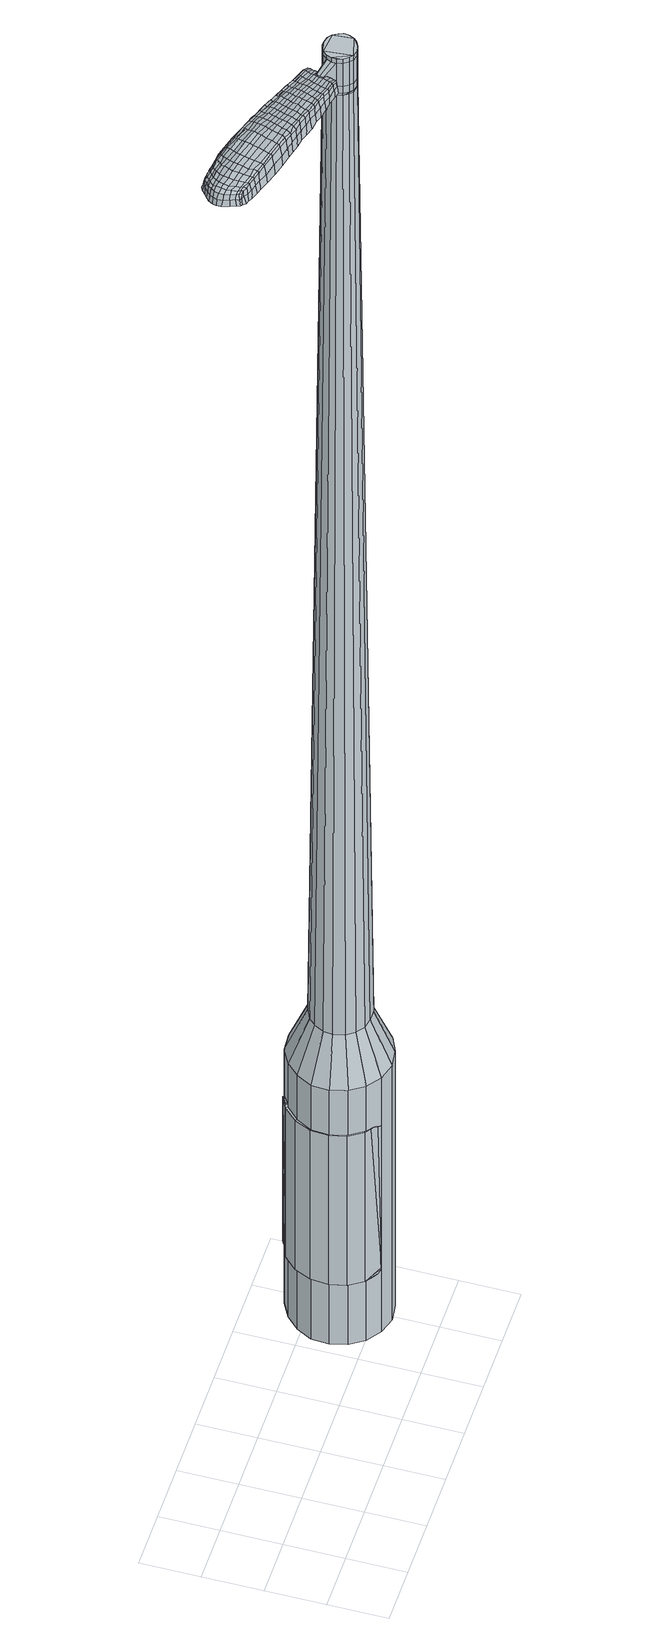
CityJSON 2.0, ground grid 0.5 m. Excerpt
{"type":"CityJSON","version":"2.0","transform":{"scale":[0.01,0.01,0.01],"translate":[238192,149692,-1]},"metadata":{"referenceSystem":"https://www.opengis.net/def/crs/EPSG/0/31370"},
"CityObjects":{
"object1":{"type":"GenericCityObject","attributes":{"cluster":988,"mean_distance_to_centroid":0.273,"new_centroid_x":238194.53,"new_centroid_y":149692.81,"mean_distance_to_camera":8.4,"H1":1.35,"H2":-0.519,"Z_final":111.22,"cluster2":-1,"proj_x":238195.06,"proj_y":149690.89,"id_line":48023,"bearing_l":74.72,"distance":1.99,"orientation":"left","G_obj":164.72},"geometry":[{"type":"MultiSurface","lod":"2","boundaries":[[[0,1,2,3]],[[1,4,5,2]],[[4,6,7,5]],[[6,8,9,7]],[[8,10,11,9]],[[10,12,13,11]],[[12,14,15,13]],[[14,16,17,15]],[[16,18,19,17]],[[18,20,21,19]],[[20,22,23,21]],[[22,24,25,23]],[[24,26,27,25]],[[26,28,29,27]],[[28,30,31,29]],[[30,32,33,31]],[[32,34,35,33]],[[34,0,3,35]],[[36,37,38,39]],[[38,40,41,42]],[[41,43,42]],[[42,44,45,46]],[[45,47,46]],[[46,48,49,50]],[[49,51,50]],[[42,46,50,38]],[[50,52,39,38]],[[53,36,39]],[[2,5,7,35]],[[7,9,11,15]],[[11,13,15]],[[15,17,19,23]],[[19,21,23]],[[23,25,27,31]],[[27,29,31]],[[15,23,31,7]],[[31,33,35,7]],[[3,2,35]],[[1,0,54,55]],[[0,34,56,54]],[[34,32,57,56]],[[32,30,58,57]],[[30,28,59,58]],[[28,26,60,59]],[[26,24,61,60]],[[24,22,62,61]],[[22,20,63,62]],[[20,18,64,63]],[[18,16,65,64]],[[16,14,66,65]],[[14,12,67,66]],[[12,10,68,67]],[[10,8,69,68]],[[8,6,70,69]],[[6,4,71,70]],[[4,1,55,71]],[[55,54,72,73]],[[54,56,74,72]],[[56,57,75,74]],[[57,58,76,75]],[[58,59,77,76]],[[59,60,78,77]],[[60,61,79,78]],[[61,62,80,79]],[[62,63,81,80]],[[63,64,82,81]],[[64,65,83,82]],[[65,66,84,83]],[[66,67,85,84]],[[67,68,86,85]],[[68,69,87,86]],[[69,70,88,87]],[[70,71,89,88]],[[71,55,73,89]],[[90,91,92,93]],[[74,94,91,90]],[[75,95,94,74]],[[96,97,95,75]],[[98,99,97,96]],[[100,101,99,98]],[[102,103,101,100]],[[104,105,103,102]],[[81,106,105,104]],[[82,107,106,81]],[[108,109,107,82]],[[84,110,109,108]],[[111,112,110,84]],[[113,114,112,111]],[[115,116,114,113]],[[117,118,116,115]],[[119,120,118,117]],[[93,92,120,119]],[[121,122,123,124]],[[125,121,124,126]],[[127,125,126,128]],[[129,127,128,130]],[[131,129,130,132]],[[133,131,132,134]],[[135,133,134,136]],[[137,135,136,138]],[[139,137,138,140]],[[141,139,140,142]],[[143,141,142,144]],[[145,143,144,146]],[[147,145,146,148]],[[149,147,148,150]],[[151,149,150,152]],[[153,151,152,154]],[[73,72,90,93]],[[72,74,90]],[[76,96,75]],[[76,77,98,96]],[[77,78,100,98]],[[78,79,102,100]],[[79,80,104,102]],[[80,81,104]],[[83,108,82]],[[83,84,108]],[[85,111,84]],[[85,86,113,111]],[[86,87,115,113]],[[87,88,117,115]],[[88,89,119,117]],[[89,73,93,119]],[[155,156,92,91]],[[156,157,120,92]],[[157,158,118,120]],[[158,159,116,118]],[[159,160,114,116]],[[160,161,112,114]],[[161,110,112]],[[162,109,110]],[[162,107,109]],[[163,105,106]],[[163,164,103,105]],[[164,165,101,103]],[[165,166,99,101]],[[166,167,97,99]],[[167,95,97]],[[155,91,94]],[[39,52,153,168]],[[156,155,169,154]],[[53,39,168,122]],[[155,94,123,169]],[[36,53,122,121]],[[94,95,124,123]],[[37,36,121,125]],[[95,167,126,124]],[[38,37,125,127]],[[167,166,128,126]],[[40,38,127,129]],[[166,165,130,128]],[[41,40,129,131]],[[165,164,132,130]],[[43,41,131,133]],[[164,163,134,132]],[[42,43,133,135]],[[163,106,136,134]],[[44,42,135,137]],[[106,107,138,136]],[[45,44,137,139]],[[107,162,140,138]],[[47,45,139,141]],[[162,110,142,140]],[[46,47,141,143]],[[110,161,144,142]],[[48,46,143,145]],[[161,160,146,144]],[[49,48,145,147]],[[160,159,148,146]],[[51,49,147,149]],[[159,158,150,148]],[[50,51,149,151]],[[158,157,152,150]],[[52,50,151,153]],[[157,156,154,152]],[[153,154,170,171]],[[154,169,172,170]],[[169,123,173,172]],[[123,122,174,173]],[[122,168,175,174]],[[168,153,171,175]],[[176,177,178,179]],[[180,176,179,181]],[[176,180,182,183]],[[177,176,183,184]],[[185,186,187,188]],[[189,185,188,190]],[[185,189,191,192]],[[186,185,192,193]],[[194,195,196,197]],[[198,194,197,199]],[[194,198,200,201]],[[195,194,201,202]],[[203,204,205,206]],[[207,203,206,208]],[[203,207,209,210]],[[204,203,210,211]],[[212,213,214,215]],[[216,212,215,217]],[[212,216,218,219]],[[213,212,219,220]],[[221,222,223,224]],[[225,221,224,226]],[[221,225,227,228]],[[222,221,228,229]],[[230,231,232,233]],[[222,230,233,223]],[[230,222,229,234]],[[231,230,234,235]],[[236,237,238,239]],[[231,236,239,232]],[[236,231,235,240]],[[237,236,240,241]],[[242,180,181,243]],[[237,242,243,238]],[[242,237,241,244]],[[180,242,244,182]],[[245,246,247,248]],[[249,245,248,250]],[[245,249,251,252]],[[246,245,252,253]],[[254,255,256,257]],[[246,254,257,247]],[[254,246,253,258]],[[255,254,258,259]],[[260,261,262,263]],[[255,260,263,256]],[[260,255,259,264]],[[261,260,264,265]],[[266,267,268,269]],[[261,266,269,262]],[[266,261,265,270]],[[267,266,270,271]],[[272,177,184,273]],[[267,272,273,268]],[[272,267,271,274]],[[177,272,274,178]],[[275,276,277,278]],[[279,275,278,280]],[[275,279,281,282]],[[276,275,282,283]],[[284,285,286,287]],[[276,284,287,277]],[[284,276,283,288]],[[285,284,288,289]],[[290,291,292,293]],[[285,290,293,286]],[[290,285,289,294]],[[291,290,294,295]],[[296,189,190,297]],[[291,296,297,292]],[[296,291,295,298]],[[189,296,298,191]],[[299,300,301,302]],[[303,299,302,304]],[[299,303,305,306]],[[300,299,306,307]],[[308,309,310,311]],[[300,308,311,301]],[[308,300,307,312]],[[309,308,312,313]],[[314,315,316,317]],[[309,314,317,310]],[[314,309,313,318]],[[315,314,318,319]],[[320,321,322,323]],[[315,320,323,316]],[[320,315,319,324]],[[321,320,324,325]],[[326,186,193,327]],[[321,326,327,322]],[[326,321,325,328]],[[186,326,328,187]],[[329,215,214,330]],[[331,329,330,332]],[[329,331,333,334]],[[215,329,334,217]],[[335,331,332,336]],[[337,335,336,338]],[[335,337,339,340]],[[331,335,340,333]],[[341,337,338,342]],[[343,341,342,344]],[[341,343,345,346]],[[337,341,346,339]],[[347,343,344,348]],[[349,347,348,350]],[[347,349,351,352]],[[343,347,352,345]],[[353,349,350,354]],[[204,353,354,205]],[[353,204,211,355]],[[349,353,355,351]],[[356,357,202,201]],[[358,356,201,200]],[[356,358,359,360]],[[357,356,360,361]],[[362,363,361,360]],[[364,362,360,359]],[[362,364,365,366]],[[363,362,366,367]],[[368,369,367,366]],[[370,368,366,365]],[[368,370,371,372]],[[369,368,372,373]],[[374,375,373,372]],[[376,374,372,371]],[[374,376,209,207]],[[375,374,207,208]],[[377,378,379,380]],[[279,377,380,281]],[[377,279,280,381]],[[378,377,381,382]],[[383,198,199,384]],[[378,383,384,379]],[[383,378,382,385]],[[198,383,385,200]],[[386,387,388,389]],[[225,386,389,227]],[[386,225,226,390]],[[387,386,390,391]],[[392,393,394,395]],[[387,392,395,388]],[[392,387,391,396]],[[393,392,396,397]],[[398,195,202,399]],[[393,398,399,394]],[[398,393,397,400]],[[195,398,400,196]],[[401,402,403,404]],[[183,401,404,184]],[[401,183,182,405]],[[402,401,405,406]],[[407,408,409,410]],[[402,407,410,403]],[[407,402,406,411]],[[408,407,411,412]],[[413,206,205,414]],[[408,413,414,409]],[[413,408,412,415]],[[206,413,415,208]],[[416,417,418,419]],[[188,416,419,190]],[[416,188,187,420]],[[417,416,420,421]],[[422,210,209,423]],[[417,422,423,418]],[[422,417,421,424]],[[210,422,424,211]],[[425,426,427,428]],[[303,425,428,305]],[[425,303,304,429]],[[426,425,429,430]],[[431,216,217,432]],[[426,431,432,427]],[[431,426,430,433]],[[216,431,433,218]],[[434,435,436,437]],[[249,434,437,251]],[[434,249,250,438]],[[435,434,438,439]],[[440,441,442,443]],[[435,440,443,436]],[[440,435,439,444]],[[441,440,444,445]],[[446,213,220,447]],[[441,446,447,442]],[[446,441,445,448]],[[213,446,448,214]],[[449,450,439,438]],[[248,449,438,250]],[[449,248,247,451]],[[450,449,451,452]],[[453,454,445,444]],[[450,453,444,439]],[[453,450,452,455]],[[454,453,455,456]],[[457,330,214,448]],[[454,457,448,445]],[[457,454,456,458]],[[330,457,458,332]],[[459,460,461,462]],[[306,459,462,307]],[[459,306,305,428]],[[460,459,428,427]],[[463,334,333,464]],[[460,463,464,461]],[[463,460,427,432]],[[334,463,432,217]],[[465,466,452,451]],[[257,465,451,247]],[[465,257,256,467]],[[466,465,467,468]],[[469,470,456,455]],[[466,469,455,452]],[[469,466,468,471]],[[470,469,471,472]],[[473,336,332,458]],[[470,473,458,456]],[[473,470,472,474]],[[336,473,474,338]],[[475,476,477,478]],[[312,475,478,313]],[[475,312,307,462]],[[476,475,462,461]],[[479,340,339,480]],[[476,479,480,477]],[[479,476,461,464]],[[340,479,464,333]],[[481,482,468,467]],[[263,481,467,256]],[[481,263,262,483]],[[482,481,483,484]],[[485,486,472,471]],[[482,485,471,468]],[[485,482,484,487]],[[486,485,487,488]],[[489,342,338,474]],[[486,489,474,472]],[[489,486,488,490]],[[342,489,490,344]],[[491,492,493,494]],[[318,491,494,319]],[[491,318,313,478]],[[492,491,478,477]],[[495,346,345,496]],[[492,495,496,493]],[[495,492,477,480]],[[346,495,480,339]],[[497,498,484,483]],[[269,497,483,262]],[[497,269,268,499]],[[498,497,499,500]],[[501,502,488,487]],[[498,501,487,484]],[[501,498,500,503]],[[502,501,503,504]],[[505,348,344,490]],[[502,505,490,488]],[[505,502,504,506]],[[348,505,506,350]],[[507,508,509,510]],[[324,507,510,325]],[[507,324,319,494]],[[508,507,494,493]],[[511,352,351,512]],[[508,511,512,509]],[[511,508,493,496]],[[352,511,496,345]],[[513,514,500,499]],[[273,513,499,268]],[[513,273,184,404]],[[514,513,404,403]],[[515,516,504,503]],[[514,515,503,500]],[[515,514,403,410]],[[516,515,410,409]],[[517,354,350,506]],[[516,517,506,504]],[[517,516,409,414]],[[354,517,414,205]],[[518,519,421,420]],[[328,518,420,187]],[[518,328,325,510]],[[519,518,510,509]],[[520,355,211,424]],[[519,520,424,421]],[[520,519,509,512]],[[355,520,512,351]],[[521,522,382,381]],[[278,521,381,280]],[[521,278,277,523]],[[522,521,523,524]],[[525,358,200,385]],[[522,525,385,382]],[[525,522,524,526]],[[358,525,526,359]],[[527,528,529,530]],[[228,527,530,229]],[[527,228,227,389]],[[528,527,389,388]],[[531,532,533,534]],[[528,531,534,529]],[[531,528,388,395]],[[532,531,395,394]],[[535,357,361,536]],[[532,535,536,533]],[[535,532,394,399]],[[357,535,399,202]],[[537,538,524,523]],[[287,537,523,277]],[[537,287,286,539]],[[538,537,539,540]],[[541,364,359,526]],[[538,541,526,524]],[[541,538,540,542]],[[364,541,542,365]],[[543,544,545,546]],[[234,543,546,235]],[[543,234,229,530]],[[544,543,530,529]],[[547,548,549,550]],[[544,547,550,545]],[[547,544,529,534]],[[548,547,534,533]],[[551,363,367,552]],[[548,551,552,549]],[[551,548,533,536]],[[363,551,536,361]],[[553,554,540,539]],[[293,553,539,286]],[[553,293,292,555]],[[554,553,555,556]],[[557,370,365,542]],[[554,557,542,540]],[[557,554,556,558]],[[370,557,558,371]],[[559,560,561,562]],[[240,559,562,241]],[[559,240,235,546]],[[560,559,546,545]],[[563,564,565,566]],[[560,563,566,561]],[[563,560,545,550]],[[564,563,550,549]],[[567,369,373,568]],[[564,567,568,565]],[[567,564,549,552]],[[369,567,552,367]],[[569,570,556,555]],[[297,569,555,292]],[[569,297,190,419]],[[570,569,419,418]],[[571,376,371,558]],[[570,571,558,556]],[[571,570,418,423]],[[376,571,423,209]],[[572,573,406,405]],[[244,572,405,182]],[[572,244,241,562]],[[573,572,562,561]],[[574,575,412,411]],[[573,574,411,406]],[[574,573,561,566]],[[575,574,566,565]],[[576,375,208,415]],[[575,576,415,412]],[[576,575,565,568]],[[375,576,568,373]],[[577,578,579,580]],[[580,579,581,582]],[[583,581,579,584]],[[584,579,578,585]],[[586,587,588,589]],[[589,588,590,591]],[[592,590,588,593]],[[593,588,587,594]],[[595,596,597,598]],[[598,597,599,600]],[[601,599,597,602]],[[602,597,596,603]],[[604,605,606,607]],[[607,606,608,609]],[[610,608,606,611]],[[611,606,605,612]],[[613,614,615,616]],[[616,615,617,618]],[[619,617,615,620]],[[620,615,614,621]],[[622,623,624,625]],[[625,624,626,627]],[[628,626,624,629]],[[629,624,623,630]],[[631,632,633,634]],[[634,633,623,622]],[[630,623,633,635]],[[635,633,632,636]],[[637,638,639,640]],[[640,639,632,631]],[[636,632,639,641]],[[641,639,638,642]],[[582,581,643,644]],[[644,643,638,637]],[[642,638,643,645]],[[645,643,581,583]],[[646,647,648,649]],[[649,648,650,651]],[[652,650,648,653]],[[653,648,647,654]],[[655,656,657,658]],[[658,657,647,646]],[[654,647,657,659]],[[659,657,656,660]],[[661,662,663,664]],[[664,663,656,655]],[[660,656,663,665]],[[665,663,662,666]],[[667,668,669,670]],[[670,669,662,661]],[[666,662,669,671]],[[671,669,668,672]],[[585,578,673,674]],[[674,673,668,667]],[[672,668,673,675]],[[675,673,578,577]],[[676,677,678,679]],[[679,678,680,681]],[[682,680,678,683]],[[683,678,677,684]],[[685,686,687,688]],[[688,687,677,676]],[[684,677,687,689]],[[689,687,686,690]],[[691,692,693,694]],[[694,693,686,685]],[[690,686,693,695]],[[695,693,692,696]],[[591,590,697,698]],[[698,697,692,691]],[[696,692,697,699]],[[699,697,590,592]],[[700,701,702,703]],[[703,702,704,705]],[[706,704,702,707]],[[707,702,701,708]],[[709,710,711,712]],[[712,711,701,700]],[[708,701,711,713]],[[713,711,710,714]],[[715,716,717,718]],[[718,717,710,709]],[[714,710,717,719]],[[719,717,716,720]],[[721,722,723,724]],[[724,723,716,715]],[[720,716,723,725]],[[725,723,722,726]],[[594,587,727,728]],[[728,727,722,721]],[[726,722,727,729]],[[729,727,587,586]],[[613,616,730,731]],[[731,730,732,733]],[[734,732,730,735]],[[735,730,616,618]],[[733,732,736,737]],[[737,736,738,739]],[[740,738,736,741]],[[741,736,732,734]],[[739,738,742,743]],[[743,742,744,745]],[[746,744,742,747]],[[747,742,738,740]],[[745,744,748,749]],[[749,748,750,751]],[[752,750,748,753]],[[753,748,744,746]],[[751,750,754,755]],[[755,754,605,604]],[[612,605,754,756]],[[756,754,750,752]],[[603,757,758,602]],[[602,758,759,601]],[[760,759,758,761]],[[761,758,757,762]],[[762,763,764,761]],[[761,764,765,760]],[[766,765,764,767]],[[767,764,763,768]],[[768,769,770,767]],[[767,770,771,766]],[[772,771,770,773]],[[773,770,769,774]],[[774,775,776,773]],[[773,776,777,772]],[[610,777,776,608]],[[608,776,775,609]],[[778,779,780,781]],[[781,780,680,682]],[[681,680,780,782]],[[782,780,779,783]],[[600,599,784,785]],[[785,784,779,778]],[[783,779,784,786]],[[786,784,599,601]],[[787,788,789,790]],[[790,789,626,628]],[[627,626,789,791]],[[791,789,788,792]],[[793,794,795,796]],[[796,795,788,787]],[[792,788,795,797]],[[797,795,794,798]],[[603,596,799,800]],[[800,799,794,793]],[[798,794,799,801]],[[801,799,596,595]],[[802,803,804,805]],[[805,804,584,585]],[[583,584,804,806]],[[806,804,803,807]],[[808,809,810,811]],[[811,810,803,802]],[[807,803,810,812]],[[812,810,809,813]],[[604,607,814,815]],[[815,814,809,808]],[[813,809,814,816]],[[816,814,607,609]],[[817,818,819,820]],[[820,819,589,591]],[[586,589,819,821]],[[821,819,818,822]],[[610,611,823,824]],[[824,823,818,817]],[[822,818,823,825]],[[825,823,611,612]],[[826,827,828,829]],[[829,828,704,706]],[[705,704,828,830]],[[830,828,827,831]],[[618,617,832,833]],[[833,832,827,826]],[[831,827,832,834]],[[834,832,617,619]],[[835,836,650,837]],[[837,650,652]],[[651,650,838]],[[838,650,836,839]],[[840,841,842,843]],[[843,842,836,835]],[[839,836,842,844]],[[844,842,841,845]],[[621,614,846,847]],[[847,846,841,840]],[[845,841,846,848]],[[848,846,614,613]],[[839,849,850,838]],[[838,850,649,651]],[[646,649,850,851]],[[851,850,849,852]],[[845,853,854,844]],[[844,854,849,839]],[[852,849,854,855]],[[855,854,853,856]],[[613,731,857,848]],[[848,857,853,845]],[[856,853,857,858]],[[858,857,731,733]],[[859,860,861,862]],[[862,861,707,708]],[[706,707,861,829]],[[829,861,860,826]],[[734,735,863,864]],[[864,863,860,859]],[[826,860,863,833]],[[833,863,735,618]],[[852,865,866,851]],[[851,866,658,646]],[[655,658,866,867]],[[866,865,867]],[[856,868,869,855]],[[855,869,865,852]],[[867,865,869,870]],[[870,869,868,871]],[[733,737,872,858]],[[858,872,868,856]],[[871,868,872,873]],[[873,872,737,739]],[[874,875,876,877]],[[877,876,713,714]],[[708,713,876,862]],[[862,876,875,859]],[[740,741,878,879]],[[879,878,875,874]],[[859,875,878,864]],[[864,878,741,734]],[[880,881,867]],[[867,881,664,655]],[[661,664,881,882]],[[882,881,880,883]],[[871,884,885,870]],[[870,885,880,867]],[[883,880,885,886]],[[886,885,884,887]],[[739,743,888,873]],[[873,888,884,871]],[[887,884,888,889]],[[889,888,743,745]],[[890,891,892,893]],[[893,892,719,720]],[[714,719,892,877]],[[877,892,891,874]],[[746,747,894,895]],[[895,894,891,890]],[[874,891,894,879]],[[879,894,747,740]],[[883,896,897,882]],[[882,897,670,661]],[[667,670,897,898]],[[898,897,896,899]],[[887,900,901,886]],[[886,901,896,883]],[[899,896,901,902]],[[902,901,900,903]],[[745,749,904,889]],[[889,904,900,887]],[[903,900,904,905]],[[905,904,749,751]],[[906,907,908,909]],[[909,908,725,726]],[[720,725,908,893]],[[893,908,907,890]],[[752,753,910,911]],[[911,910,907,906]],[[890,907,910,895]],[[895,910,753,746]],[[899,912,913,898]],[[898,913,674,667]],[[585,674,913,805]],[[805,913,912,802]],[[903,914,915,902]],[[902,915,912,899]],[[802,912,915,811]],[[811,915,914,808]],[[751,755,916,905]],[[905,916,914,903]],[[808,914,916,815]],[[815,916,755,604]],[[822,917,918,821]],[[821,918,729,586]],[[726,729,918,909]],[[909,918,917,906]],[[612,756,919,825]],[[825,919,917,822]],[[906,917,919,911]],[[911,919,756,752]],[[783,920,921,782]],[[782,921,679,681]],[[676,679,921,922]],[[922,921,920,923]],[[601,759,924,786]],[[786,924,920,783]],[[923,920,924,925]],[[925,924,759,760]],[[926,927,928,929]],[[929,928,629,630]],[[628,629,928,790]],[[790,928,927,787]],[[930,931,932,933]],[[933,932,927,926]],[[787,927,932,796]],[[796,932,931,793]],[[762,757,934,935]],[[935,934,931,930]],[[793,931,934,800]],[[800,934,757,603]],[[923,936,937,922]],[[922,937,688,676]],[[685,688,937,938]],[[938,937,936,939]],[[760,765,940,925]],[[925,940,936,923]],[[939,936,940,941]],[[941,940,765,766]],[[942,943,944,945]],[[945,944,635,636]],[[630,635,944,929]],[[929,944,943,926]],[[946,947,948,949]],[[949,948,943,942]],[[926,943,948,933]],[[933,948,947,930]],[[768,763,950,951]],[[951,950,947,946]],[[930,947,950,935]],[[935,950,763,762]],[[939,952,953,938]],[[938,953,694,685]],[[691,694,953,954]],[[954,953,952,955]],[[766,771,956,941]],[[941,956,952,939]],[[955,952,956,957]],[[957,956,771,772]],[[958,959,960,961]],[[961,960,641,642]],[[636,641,960,945]],[[945,960,959,942]],[[962,963,964,965]],[[965,964,959,958]],[[942,959,964,949]],[[949,964,963,946]],[[774,769,966,967]],[[967,966,963,962]],[[946,963,966,951]],[[951,966,769,768]],[[955,968,969,954]],[[954,969,698,691]],[[591,698,969,820]],[[820,969,968,817]],[[772,777,970,957]],[[957,970,968,955]],[[817,968,970,824]],[[824,970,777,610]],[[807,971,972,806]],[[806,972,645,583]],[[642,645,972,961]],[[961,972,971,958]],[[813,973,974,812]],[[812,974,971,807]],[[958,971,974,965]],[[965,974,973,962]],[[609,775,975,816]],[[816,975,973,813]],[[962,973,975,967]],[[967,975,775,774]],[[577,580,179,178]],[[580,582,181,179]],[[592,593,192,191]],[[593,594,193,192]],[[595,598,197,196]],[[598,600,199,197]],[[619,620,219,218]],[[620,621,220,219]],[[622,625,224,223]],[[625,627,226,224]],[[631,634,233,232]],[[634,622,223,233]],[[637,640,239,238]],[[640,631,232,239]],[[582,644,243,181]],[[644,637,238,243]],[[652,653,252,251]],[[653,654,253,252]],[[654,659,258,253]],[[659,660,259,258]],[[660,665,264,259]],[[665,666,265,264]],[[666,671,270,265]],[[671,672,271,270]],[[672,675,274,271]],[[675,577,178,274]],[[682,683,282,281]],[[683,684,283,282]],[[684,689,288,283]],[[689,690,289,288]],[[690,695,294,289]],[[695,696,295,294]],[[696,699,298,295]],[[699,592,191,298]],[[700,703,302,301]],[[703,705,304,302]],[[709,712,311,310]],[[712,700,301,311]],[[715,718,317,316]],[[718,709,310,317]],[[721,724,323,322]],[[724,715,316,323]],[[594,728,327,193]],[[728,721,322,327]],[[778,781,380,379]],[[781,682,281,380]],[[600,785,384,199]],[[785,778,379,384]],[[627,791,390,226]],[[791,792,391,390]],[[792,797,396,391]],[[797,798,397,396]],[[798,801,400,397]],[[801,595,196,400]],[[705,830,429,304]],[[830,831,430,429]],[[831,834,433,430]],[[834,619,218,433]],[[835,837,437,436]],[[837,652,251,437]],[[840,843,443,442]],[[843,835,436,443]],[[621,847,447,220]],[[847,840,442,447]],[[976,977,978,979]],[[980,981,979,978]],[[982,983,984,985]],[[986,987,988,989]],[[977,990,991,978]],[[992,980,978,991]],[[993,982,985,994]],[[995,996,987,986]],[[990,997,998,991]],[[998,999,992,991]],[[1000,993,994,1001]],[[1002,996,995,1003]],[[997,1004,1005,998]],[[1005,1006,999,998]],[[1007,1000,1001,1008]],[[1009,1002,1003,1010]],[[1011,1012,1013,1014]],[[1015,1016,1012,1011]],[[1015,1017,1018,1016]],[[1017,1019,1020,1018]],[[1021,1022,1023,1024]],[[1025,1026,1022,1021]],[[1027,1028,1026,1025]],[[1029,1030,1028,1027]],[[1024,1013,1012,1021]],[[1021,1012,1016,1025]],[[1016,1018,1027,1025]],[[1018,1020,1029,1027]],[[985,984,981,980]],[[994,985,980,992]],[[999,1001,994,992]],[[1006,1008,1001,999]],[[986,989,983,982]],[[995,986,982,993]],[[1003,995,993,1000]],[[1010,1003,1000,1007]],[[987,1011,1014,988]],[[996,1015,1011,987]],[[1017,1015,996,1002]],[[1019,1017,1002,1009]],[[1031,1032,1033,1034]],[[1033,1035,1036,1037]],[[1033,1037,1038,1039]],[[1033,1039,1034]],[[1040,1031,1034,1041]],[[1042,1041,1034,1043]],[[1044,1043,1034]],[[1045,1033,1032,1046]],[[1047,1045,1046,1048]],[[1049,1047,1048,1050]],[[1051,1049,1050,1052]],[[1053,1051,1052,1054]],[[1054,1055,1056,1057]],[[1054,1057,1058,1059]],[[1054,1059,1060,1061]],[[1060,1062,1063,1064]],[[1060,1064,1065,1066]],[[1060,1066,1061]],[[1054,1061,1053]],[[1067,1068,1032,1031]],[[1069,1070,1035,1033]],[[1071,1072,1044,1034]],[[1068,1073,1046,1032]],[[1074,1069,1033,1045]],[[1073,1075,1048,1046]],[[1076,1074,1045,1047]],[[1075,1077,1050,1048]],[[1078,1076,1047,1049]],[[1077,1079,1052,1050]],[[1080,1078,1049,1051]],[[1079,1081,1054,1052]],[[1082,1080,1051,1053]],[[1081,1083,1055,1054]],[[1084,1085,1062,1060]],[[1086,1082,1053,1061]],[[1056,1055,1083,1087]],[[1057,1056,1087,1088]],[[1058,1057,1088,1089]],[[1059,1058,1089,1090]],[[1060,1059,1090,1084]],[[1091,1067,1031,1040]],[[1092,1091,1040,1041]],[[1093,1092,1041,1042]],[[1094,1093,1042,1043]],[[1072,1094,1043,1044]],[[1036,1035,1070,1095]],[[1063,1062,1085,1096]],[[1037,1036,1095,1097]],[[1038,1037,1097,1098]],[[1039,1038,1098,1099]],[[1034,1039,1099,1071]],[[1064,1063,1096,1100]],[[1065,1064,1100,1101]],[[1066,1065,1101,1102]],[[1061,1066,1102,1086]]]}]}
},
"vertices":[
[210,91,384],[217,104,384],[217,104,96],[210,91,96],[227,114,384],[227,114,96],[240,121,384],[240,121,96],[255,122,384],[255,122,96],[269,118,384],[269,118,96],[281,109,384],[281,109,96],[290,97,384],[290,97,96],[293,83,384],[293,83,96],[292,68,384],[292,68,96],[286,55,384],[286,55,96],[275,45,384],[275,45,96],[262,39,384],[262,39,96],[247,37,384],[247,37,96],[233,41,384],[233,41,96],[221,50,384],[221,50,96],[213,62,384],[213,62,96],[209,76,384],[209,76,96],[239,74,1524],[242,70,1524],[245,67,1524],[238,83,1524],[250,66,1524],[255,67,1524],[262,72,1524],[259,69,1524],[264,76,1524],[265,81,1524],[261,89,1524],[263,85,1524],[257,92,1524],[252,93,1524],[243,91,1524],[248,93,1524],[240,87,1524],[238,79,1524],[227,86,429],[231,94,429],[226,78,429],[228,69,429],[233,62,429],[240,57,429],[249,55,429],[258,55,429],[265,59,429],[272,65,429],[275,73,429],[276,82,429],[274,90,429],[269,97,429],[262,102,429],[253,105,429],[245,104,429],[237,100,429],[238,83,1483],[240,87,1483],[238,79,1483],[239,74,1483],[242,70,1483],[245,67,1483],[250,66,1483],[255,67,1483],[259,69,1483],[262,72,1483],[264,76,1483],[265,81,1483],[263,85,1483],[261,89,1483],[257,92,1483],[252,93,1483],[248,93,1483],[243,91,1483],[239,83,1483],[239,83,1485],[241,87,1485],[241,87,1483],[238,79,1485],[239,74,1485],[242,71,1483],[242,71,1485],[246,68,1483],[246,68,1485],[250,67,1483],[250,67,1485],[254,67,1483],[254,67,1485],[258,69,1483],[258,69,1485],[262,72,1485],[264,76,1485],[264,81,1483],[264,81,1485],[263,85,1485],[260,89,1483],[260,89,1485],[257,91,1483],[257,91,1485],[252,92,1483],[252,92,1485],[248,92,1483],[248,92,1485],[244,90,1483],[244,90,1485],[239,74,1519],[238,79,1519],[238,79,1493],[239,74,1493],[242,70,1519],[242,70,1493],[245,67,1519],[245,67,1493],[250,66,1519],[250,66,1493],[255,67,1519],[255,67,1493],[259,69,1519],[259,69,1493],[262,72,1519],[262,72,1493],[264,76,1519],[264,76,1493],[265,81,1519],[265,81,1493],[263,85,1519],[263,85,1493],[261,89,1519],[261,89,1493],[257,92,1519],[257,92,1493],[252,93,1519],[252,93,1493],[248,93,1519],[248,93,1493],[243,91,1519],[243,91,1493],[240,87,1519],[240,87,1493],[238,83,1485],[240,87,1485],[243,91,1485],[248,93,1485],[252,93,1485],[257,92,1485],[261,89,1485],[265,81,1485],[259,69,1485],[255,67,1485],[250,66,1485],[245,67,1485],[242,70,1485],[238,83,1519],[238,83,1493],[221,91,1513],[221,91,1518],[220,88,1513],[219,85,1513],[219,85,1518],[220,88,1518],[154,126,1519],[161,124,1518],[160,126,1509],[153,128,1510],[146,129,1519],[145,131,1510],[146,127,1526],[154,125,1525],[161,123,1525],[143,89,1519],[150,88,1518],[152,89,1525],[145,91,1525],[135,91,1519],[136,93,1526],[133,90,1510],[142,88,1510],[149,87,1509],[77,126,1519],[78,129,1519],[77,129,1513],[76,126,1513],[77,121,1519],[76,122,1513],[79,121,1524],[79,125,1524],[80,129,1524],[149,106,1530],[156,104,1529],[157,107,1529],[150,109,1530],[140,109,1531],[141,112,1531],[139,105,1530],[148,103,1530],[155,101,1529],[227,85,1512],[227,88,1512],[226,88,1517],[226,85,1517],[226,82,1512],[225,83,1517],[225,82,1506],[226,85,1506],[227,88,1506],[96,141,1519],[100,140,1519],[99,142,1512],[96,142,1512],[94,141,1518],[93,142,1512],[94,140,1522],[96,139,1523],[100,139,1524],[104,140,1519],[110,139,1519],[109,140,1512],[104,141,1512],[104,138,1524],[110,137,1525],[116,137,1519],[123,135,1519],[123,137,1511],[115,139,1511],[116,136,1526],[124,134,1526],[134,132,1519],[134,134,1510],[135,131,1526],[224,103,1513],[217,105,1513],[217,104,1518],[224,102,1517],[229,101,1512],[228,100,1516],[229,102,1506],[223,104,1507],[216,107,1507],[210,108,1514],[202,110,1515],[203,109,1520],[210,106,1519],[209,109,1507],[202,112,1507],[195,113,1515],[188,115,1516],[189,113,1522],[196,111,1521],[195,114,1508],[188,117,1508],[181,117,1517],[174,120,1517],[175,118,1524],[182,116,1523],[181,119,1508],[174,122,1509],[167,122,1518],[168,120,1524],[167,124,1509],[86,107,1519],[89,105,1519],[90,106,1524],[87,108,1523],[84,108,1518],[85,108,1522],[83,107,1512],[85,105,1512],[88,104,1512],[94,103,1519],[99,102,1519],[100,103,1525],[95,105,1524],[92,102,1512],[98,100,1512],[105,100,1519],[112,97,1519],[114,99,1526],[106,101,1526],[103,99,1511],[111,96,1511],[124,94,1519],[125,96,1526],[122,93,1510],[216,74,1513],[208,75,1513],[207,75,1507],[215,73,1507],[221,73,1512],[220,72,1506],[221,74,1516],[217,75,1517],[209,76,1518],[201,77,1514],[194,78,1515],[192,77,1507],[200,76,1507],[202,78,1519],[195,80,1520],[186,80,1515],[179,82,1516],[177,80,1508],[185,79,1508],[187,81,1521],[180,83,1522],[172,83,1517],[165,85,1517],[163,84,1509],[170,82,1508],[173,84,1523],[166,86,1524],[157,86,1518],[156,85,1509],[159,87,1524],[220,87,1519],[221,89,1519],[213,89,1520],[214,91,1520],[212,86,1520],[220,84,1519],[206,91,1522],[207,93,1522],[199,93,1523],[200,95,1523],[198,90,1523],[205,88,1521],[192,95,1524],[192,97,1524],[184,97,1525],[185,99,1525],[184,93,1525],[191,92,1524],[177,99,1526],[178,101,1526],[170,100,1527],[171,103,1527],[169,97,1527],[176,95,1526],[163,102,1528],[164,105,1528],[162,99,1528],[82,124,1527],[83,128,1527],[82,120,1526],[86,119,1527],[86,123,1528],[87,127,1528],[92,121,1529],[93,125,1529],[92,117,1528],[99,115,1530],[99,120,1530],[100,123,1530],[106,118,1531],[107,121,1531],[106,114,1530],[114,111,1531],[115,115,1531],[116,119,1531],[128,112,1531],[129,115,1531],[127,108,1531],[82,109,1518],[81,112,1519],[80,111,1513],[81,108,1513],[84,110,1523],[82,112,1523],[79,116,1519],[78,116,1513],[80,116,1524],[92,140,1518],[89,139,1518],[90,139,1523],[93,139,1523],[91,142,1513],[88,141,1513],[86,138,1519],[83,135,1519],[84,135,1524],[87,137,1523],[85,138,1513],[82,136,1513],[80,132,1519],[82,132,1524],[79,133,1513],[154,123,1528],[154,121,1528],[160,119,1528],[161,121,1527],[146,126,1528],[145,124,1529],[153,119,1529],[152,116,1530],[159,114,1529],[160,117,1528],[144,121,1529],[143,118,1530],[151,113,1530],[158,110,1529],[142,115,1531],[145,92,1528],[146,94,1529],[137,96,1529],[137,94,1528],[152,90,1527],[153,93,1528],[147,98,1529],[138,100,1530],[154,97,1528],[223,74,1512],[224,75,1512],[223,76,1517],[222,74,1517],[222,73,1506],[223,75,1506],[225,79,1512],[224,79,1517],[224,78,1506],[231,99,1512],[230,98,1512],[230,99,1506],[230,100,1506],[229,99,1517],[229,97,1517],[230,95,1512],[229,93,1512],[228,93,1506],[229,96,1506],[228,95,1517],[228,93,1517],[228,90,1512],[227,91,1506],[227,90,1517],[224,101,1519],[224,99,1519],[217,103,1520],[217,101,1520],[223,97,1519],[222,94,1519],[216,99,1520],[215,96,1520],[222,92,1519],[215,94,1520],[217,76,1519],[218,78,1519],[210,79,1520],[210,77,1520],[219,81,1519],[211,83,1520],[210,105,1521],[209,103,1521],[203,107,1522],[202,106,1522],[209,101,1521],[208,99,1521],[202,103,1522],[201,101,1523],[207,96,1522],[200,98,1523],[203,79,1521],[203,81,1521],[196,83,1522],[195,81,1522],[204,84,1521],[197,86,1522],[196,110,1523],[195,108,1523],[189,112,1524],[188,110,1524],[195,106,1523],[194,103,1524],[188,108,1525],[187,105,1525],[193,100,1524],[186,102,1525],[188,82,1523],[189,84,1523],[181,86,1524],[181,84,1524],[190,88,1524],[182,90,1525],[182,114,1525],[181,112,1525],[175,117,1526],[174,115,1526],[180,110,1526],[180,107,1526],[173,112,1527],[173,109,1527],[179,104,1526],[172,106,1527],[174,86,1525],[174,88,1525],[167,89,1526],[167,87,1526],[175,91,1526],[168,93,1527],[168,119,1527],[167,117,1527],[166,114,1527],[166,111,1528],[165,108,1528],[159,89,1527],[160,91,1527],[161,95,1528],[86,109,1525],[84,111,1525],[89,108,1526],[88,110,1526],[83,116,1526],[87,114,1527],[95,139,1525],[92,138,1525],[96,137,1526],[98,138,1525],[90,136,1525],[87,134,1526],[91,133,1527],[94,135,1526],[84,131,1526],[89,130,1527],[94,106,1526],[93,108,1527],[100,104,1527],[99,106,1528],[92,113,1528],[99,111,1529],[103,137,1526],[101,136,1527],[108,135,1528],[109,136,1527],[99,134,1527],[97,132,1528],[103,130,1529],[106,132,1528],[95,129,1528],[102,127,1530],[106,102,1528],[106,105,1529],[114,100,1528],[114,102,1529],[105,109,1529],[114,107,1530],[115,134,1528],[114,133,1528],[122,131,1529],[123,132,1528],[112,131,1529],[110,128,1530],[119,125,1530],[120,128,1530],[109,125,1530],[117,122,1531],[125,97,1529],[125,99,1529],[126,103,1530],[134,129,1528],[133,127,1529],[132,125,1530],[131,122,1530],[130,119,1531],[159,124,1509],[160,122,1518],[153,125,1518],[152,126,1509],[145,127,1519],[144,129,1510],[146,125,1525],[154,123,1525],[160,121,1525],[152,91,1525],[151,90,1518],[144,91,1518],[145,93,1525],[136,93,1519],[137,95,1525],[134,92,1510],[142,90,1509],[149,89,1509],[80,129,1513],[80,128,1519],[80,125,1519],[79,125,1513],[80,122,1519],[79,122,1513],[81,121,1524],[81,125,1524],[82,128,1524],[156,107,1528],[155,104,1528],[148,106,1529],[149,109,1529],[140,109,1529],[141,112,1529],[139,105,1529],[148,103,1529],[155,101,1528],[224,88,1516],[225,88,1512],[225,86,1512],[224,86,1516],[224,83,1512],[223,83,1516],[223,83,1506],[224,86,1506],[224,89,1506],[99,140,1512],[99,138,1519],[96,139,1518],[96,140,1512],[94,139,1518],[94,140,1512],[95,138,1522],[96,138,1523],[99,137,1523],[109,138,1512],[110,137,1519],[104,138,1519],[103,139,1512],[104,136,1524],[110,135,1525],[122,135,1511],[123,133,1519],[115,135,1519],[115,137,1511],[116,134,1525],[123,132,1526],[134,130,1519],[133,132,1510],[134,129,1526],[216,102,1518],[216,104,1513],[223,101,1513],[223,100,1517],[228,99,1512],[227,99,1515],[227,100,1506],[222,102,1506],[215,105,1507],[202,107,1520],[202,108,1514],[209,106,1514],[209,105,1519],[208,107,1507],[201,110,1507],[188,112,1522],[188,113,1516],[195,111,1515],[195,109,1521],[194,112,1508],[187,115,1508],[174,116,1523],[174,118,1517],[181,116,1516],[181,114,1522],[180,117,1508],[173,120,1508],[167,120,1517],[167,119,1524],[166,122,1509],[91,108,1523],[90,107,1519],[87,108,1518],[88,109,1523],[85,109,1518],[86,110,1522],[84,108,1512],[86,107,1512],[89,106,1512],[101,104,1525],[100,103,1519],[95,105,1519],[95,106,1524],[93,104,1512],[98,102,1512],[114,100,1526],[113,99,1519],[106,102,1519],[107,103,1525],[104,100,1511],[111,98,1511],[124,96,1519],[125,97,1526],[122,95,1510],[207,76,1507],[209,77,1513],[216,76,1513],[215,75,1506],[221,75,1512],[220,74,1506],[220,76,1515],[217,77,1517],[210,78,1518],[193,79,1507],[194,80,1514],[201,79,1514],[200,78,1507],[202,80,1519],[195,81,1520],[178,82,1508],[179,84,1516],[187,82,1515],[185,81,1508],[188,83,1521],[180,85,1522],[163,85,1508],[165,87,1517],[172,85,1516],[171,84,1508],[173,86,1522],[166,88,1523],[158,88,1517],[156,87,1509],[159,89,1524],[219,87,1518],[220,90,1518],[213,89,1519],[213,92,1519],[212,86,1519],[219,84,1518],[205,91,1520],[206,94,1520],[198,93,1521],[199,96,1521],[197,90,1521],[205,88,1520],[191,95,1523],[192,98,1523],[184,97,1524],[185,100,1524],[183,94,1524],[190,92,1523],[177,99,1525],[178,102,1525],[170,101,1526],[170,103,1526],[169,97,1526],[176,96,1525],[163,103,1527],[163,105,1527],[162,99,1527],[84,127,1526],[83,124,1526],[83,121,1525],[87,119,1526],[87,123,1526],[88,126,1526],[94,125,1528],[93,121,1528],[93,118,1527],[99,116,1528],[100,120,1529],[101,123,1529],[108,121,1530],[107,118,1530],[106,114,1529],[115,112,1530],[115,115,1530],[116,119,1530],[128,115,1530],[127,112,1530],[127,108,1530],[82,112,1513],[83,113,1518],[84,110,1518],[83,110,1512],[85,111,1523],[84,113,1523],[81,117,1519],[80,117,1513],[82,117,1523],[91,137,1523],[90,138,1518],[92,139,1518],[93,137,1523],[92,140,1512],[90,139,1512],[85,133,1523],[84,134,1519],[87,136,1519],[88,135,1523],[87,137,1513],[83,134,1513],[82,131,1519],[83,131,1524],[81,132,1513],[160,119,1527],[153,121,1527],[154,122,1527],[160,120,1526],[145,124,1527],[145,123,1528],[158,113,1528],[151,115,1528],[152,118,1528],[159,116,1527],[144,121,1528],[143,118,1529],[150,112,1529],[157,110,1528],[142,115,1529],[137,97,1528],[146,95,1527],[146,93,1527],[137,95,1527],[152,92,1526],[153,93,1527],[147,99,1528],[138,101,1528],[154,97,1527],[221,77,1516],[222,76,1512],[222,75,1512],[221,76,1516],[221,74,1506],[221,76,1506],[223,79,1512],[222,80,1516],[222,79,1506],[227,99,1506],[228,98,1512],[228,100,1506],[227,99,1516],[227,98,1516],[226,94,1506],[227,93,1512],[227,96,1512],[227,97,1506],[226,96,1516],[226,93,1516],[226,91,1512],[225,91,1506],[225,91,1516],[223,99,1518],[223,100,1518],[216,102,1519],[216,101,1519],[221,94,1518],[222,97,1518],[215,99,1519],[215,96,1519],[221,92,1518],[214,94,1519],[210,80,1519],[217,78,1518],[217,77,1518],[210,79,1519],[218,81,1518],[211,83,1519],[209,103,1520],[209,104,1520],[202,106,1521],[208,99,1520],[208,101,1520],[201,103,1521],[200,101,1521],[207,96,1520],[200,98,1521],[195,83,1521],[203,81,1520],[202,80,1520],[195,82,1521],[204,85,1520],[196,86,1521],[195,108,1522],[195,109,1522],[188,111,1523],[188,110,1523],[193,103,1522],[194,106,1522],[187,108,1523],[186,105,1524],[193,100,1523],[185,102,1524],[181,87,1523],[188,85,1522],[188,84,1522],[181,85,1523],[189,88,1522],[182,90,1523],[181,112,1524],[181,113,1524],[174,115,1525],[174,114,1525],[179,107,1525],[180,110,1524],[173,112,1525],[172,109,1526],[178,104,1525],[171,106,1526],[167,90,1525],[174,88,1524],[174,87,1524],[166,89,1525],[175,92,1524],[168,94,1525],[167,117,1526],[167,118,1526],[165,111,1527],[166,114,1526],[164,108,1527],[160,92,1526],[159,90,1526],[161,95,1526],[86,112,1524],[87,110,1524],[90,109,1525],[89,111,1525],[84,116,1525],[88,115,1525],[97,136,1525],[93,136,1524],[95,137,1524],[99,137,1525],[91,132,1526],[88,133,1525],[90,135,1524],[94,134,1525],[86,130,1525],[89,129,1526],[94,109,1526],[95,107,1526],[101,105,1526],[100,107,1527],[93,113,1526],[100,111,1527],[108,134,1527],[102,135,1526],[103,136,1526],[109,134,1526],[104,129,1528],[97,131,1527],[99,133,1526],[106,132,1527],[95,128,1527],[102,126,1528],[106,105,1527],[107,104,1527],[114,101,1527],[114,103,1528],[106,109,1528],[114,107,1529],[122,130,1528],[114,132,1527],[115,133,1527],[123,131,1527],[119,125,1529],[110,127,1529],[112,130,1528],[120,128,1528],[109,124,1529],[117,122,1530],[126,100,1528],[126,98,1528],[126,104,1529],[133,127,1528],[134,128,1528],[131,121,1529],[132,124,1529],[129,118,1530],[228,100,1508],[226,94,1508],[195,104,1509],[197,111,1509],[174,110,1510],[176,118,1510],[136,121,1512],[139,130,1512],[156,125,1511],[154,116,1511],[119,126,1513],[106,129,1514],[108,137,1514],[121,135,1513],[224,87,1508],[193,96,1509],[172,102,1510],[134,112,1512],[151,107,1511],[116,117,1513],[103,120,1514],[222,81,1508],[191,88,1509],[170,93,1510],[131,103,1512],[149,98,1511],[101,112,1514],[114,108,1513],[221,74,1508],[189,81,1509],[167,85,1510],[129,94,1512],[146,89,1511],[99,103,1514],[111,99,1513],[93,132,1514],[88,132,1514],[90,139,1514],[95,140,1514],[90,124,1514],[86,125,1514],[88,116,1514],[84,118,1514],[86,108,1514],[82,111,1514],[82,131,1515],[79,128,1515],[79,129,1515],[84,135,1515],[81,126,1515],[78,127,1515],[80,122,1515],[78,126,1515],[79,118,1515],[78,125,1515],[223,47,334],[219,50,334],[219,50,165],[231,41,171],[223,47,165],[226,45,165],[228,43,166],[230,42,167],[231,41,169],[226,45,334],[228,43,333],[230,42,332],[231,41,331],[231,41,328],[211,62,165],[211,62,334],[208,76,165],[208,76,334],[209,91,165],[209,91,334],[215,105,165],[215,105,334],[226,116,165],[226,116,334],[230,117,334],[233,119,334],[236,120,333],[237,121,332],[239,122,331],[239,122,328],[230,117,165],[239,122,171],[239,122,169],[237,121,167],[236,120,166],[233,119,165],[224,50,334],[221,52,334],[221,52,165],[224,50,165],[233,44,171],[233,44,328],[214,63,334],[214,63,165],[210,77,334],[210,77,165],[212,91,334],[212,91,165],[218,103,334],[218,103,165],[227,113,334],[227,113,165],[231,115,334],[240,119,328],[240,119,171],[231,115,165],[234,116,334],[237,118,333],[239,119,332],[240,119,331],[227,47,334],[230,46,333],[231,45,332],[232,44,331],[227,47,165],[240,119,169],[230,46,166],[231,45,167],[232,44,169],[239,119,167],[237,118,166],[234,116,165]
]}
